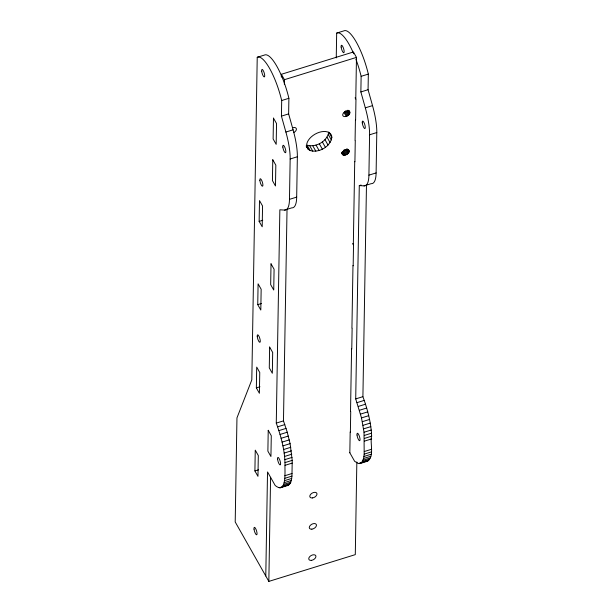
<?xml version="1.0" encoding="UTF-8"?>
<svg xmlns="http://www.w3.org/2000/svg" width="612" height="612" viewBox="0 0 612 612"><rect width="100%" height="100%" fill="white"/><g stroke="black" fill="none" stroke-linecap="round" stroke-linejoin="round"><path stroke-width="0.92" d="M265.784 575.999L267.528 471.936L275.224 485.538C287.311 495.238 284.595 469.687 285.008 465.327C285.054 450.845 281.145 436.639 276.272 423.106L279.852 209.786L284.572 210.084L291.779 207.858A40.078 10.718 72.8 0 0 296.682 197.118L297.356 156.756A40.078 10.718 72.8 0 0 293.087 129.813L288.635 113.901L288.895 98.295A39.13 10.465 72.8 0 0 264.438 55.065L257.231 57.291L251.815 379.876L236.959 417.897L235.207 521.959L268.836 581.4L355.289 554.633L356.842 462.029M287.479 485.599L290.187 483.549L291.358 480.458L291.955 476.105L292.222 460.369L290.096 443.639L287.25 432.225L283.478 420.872L287.028 209.457M349.682 452.536L354.662 461.341L358.586 463.59L361.638 462.618L363.589 458.487L364.186 454.142L364.025 432.24L361.501 417.919L355.71 398.902L359.29 185.589L361.095 185.031M365.785 461.364C375.584 459.337 369.518 442.384 371.652 436.172C371.102 422.617 367.529 409.359 362.908 396.675L366.466 185.26M254.906 470.942L255.25 450.134L258.31 455.535L257.958 476.35L254.906 470.942L258.501 469.832M256.352 387.886L256.696 367.078L259.756 372.478L259.404 393.294L256.352 387.886L259.947 386.776M257.744 304.638L258.096 283.83L261.156 289.231L260.804 310.047L257.744 304.638L261.347 303.529M259.144 221.399L259.496 200.583L262.556 205.992L262.204 226.8L259.144 221.399L262.747 220.282M268.836 581.4L270.588 477.345M281.329 77.074L281.375 74.289L353.415 51.982L356.475 57.39L355.779 99.006M284.572 210.084A40.078 10.718 72.8 0 0 289.476 199.351L290.157 158.99A40.078 10.718 72.8 0 0 285.888 132.047L281.428 116.135L281.688 100.521A39.13 10.465 72.8 0 0 257.231 57.291M284.358 84.341L284.435 79.69L281.375 74.289M336.248 57.911L336.669 33.094L343.875 30.868A39.13 10.465 72.8 0 1 368.332 74.098L368.072 89.704L372.524 105.616A40.078 10.718 72.8 0 1 376.793 132.559L376.112 172.921A40.078 10.718 72.8 0 1 371.216 183.661L364.01 185.887L359.29 185.589M349.834 452.803L350.179 431.996M350.531 411.18L351.579 348.748M351.931 327.94L352.979 265.501M353.331 244.693L354.723 161.446M355.075 140.63L355.427 119.822M350.37 432.332L350.722 411.516M351.77 349.085L352.122 328.277M353.17 265.837L353.522 245.03L352.642 243.484M354.914 161.782L355.266 140.967M355.618 120.159L355.962 99.343L355.09 97.805M364.01 185.887A40.078 10.718 72.8 0 0 368.914 175.154L369.587 134.793A40.078 10.718 72.8 0 0 365.318 107.842L360.866 91.938L361.126 76.324A39.13 10.465 72.8 0 0 355.863 59.134M329.218 132.842L331.834 137.478C330.312 146.758 319.082 153.107 310.207 150.575L307.147 145.174C316.022 147.699 327.252 141.357 328.782 132.07M349.789 112.034L348.871 111.155L346.338 111.185A3.917 2.379 -29.5 0 0 342.697 114.903A3.917 2.379 -29.5 0 0 346.254 116.387C348.695 115.775 351.273 112.753 348.917 110.489M349.245 151.302A3.917 2.379 -29.5 0 0 345.688 149.81A3.917 2.379 -29.5 0 0 342.047 153.528C343.125 157.162 349.077 154.339 349.245 151.302L348.373 149.756M284.435 79.69L356.475 57.39M281.688 100.521L288.895 98.295M361.126 76.324L368.332 74.098M281.428 116.135L288.635 113.901M360.866 91.938L368.072 89.704M285.888 132.047L293.087 129.813M365.318 107.842L372.524 105.616M290.157 158.99L297.356 156.756M369.587 134.793L376.793 132.559M289.476 199.351L296.682 197.118M368.914 175.154L376.112 172.921M276.272 423.106L283.478 420.872M355.71 398.902L362.908 396.675M277.618 426.824L284.817 424.598M357.048 402.627L364.255 400.393M278.873 430.618L286.079 428.392M358.311 406.422L365.517 404.195M280.044 434.459L287.25 432.225M359.481 410.262L366.687 408.028M281.107 438.299L288.313 436.073M360.545 414.102L367.751 411.868M282.063 442.116L289.269 439.883M361.501 417.919L368.699 415.686M282.897 445.873L290.096 443.639M362.327 421.676L369.533 419.442M283.593 449.529L290.799 447.303M363.031 425.332L370.237 423.099M284.167 453.064L291.366 450.837M363.597 428.867L370.803 426.633M284.595 456.437L291.794 454.211M364.025 432.24L371.232 430.014M284.878 459.627L292.077 457.401M364.316 435.43L371.515 433.197M285.016 462.603L292.222 460.369M364.454 438.399L371.652 436.172M285.008 465.327L292.207 463.1M364.446 441.13L371.645 438.903M284.832 475.738L292.039 473.504M364.27 451.534L371.469 449.307M284.748 478.339L291.955 476.105M364.186 454.142L371.392 451.908M284.526 480.665L291.725 478.431M363.956 456.46L371.163 454.234M284.152 482.692L291.358 480.458M363.589 458.487L370.788 456.261M283.639 484.398L290.838 482.172M363.077 460.201L370.275 457.967M282.989 485.783L290.187 483.549M362.426 461.578L369.625 459.352M279.149 487.795L289.407 484.589M280.281 487.825L288.504 485.27M359.489 463.315L368.845 460.385M359.711 463.628L367.942 461.073M306.138 145.962L308.234 149.313L310.207 150.575M348.588 110.351L349.896 112.669M348.014 110.29L349.766 113.381M347.211 110.259L349.391 114.123M346.629 110.979L348.809 114.834M345.436 110.849L348.06 115.477M344.564 111.376L347.188 116.012M344.066 112.524L346.254 116.387M347.371 148.923L349.115 152.013M346.56 148.892L348.748 152.748M345.979 149.603L348.167 153.467M344.793 149.481L347.409 154.109M343.913 150.009L346.537 154.637M343.416 151.156L345.604 155.02M342.49 151.355L344.671 155.219M342.062 152.136L343.806 155.226M341.756 152.725L343.072 155.043M341.634 153.138L342.506 154.683M328.307 134.564L331.367 139.964M327.015 137.149L330.067 142.55M324.98 139.651L328.032 145.059M322.34 141.907L325.4 147.316M319.288 143.759L322.348 149.167M316.022 145.082L319.074 150.483M312.763 145.778L315.823 151.187M309.733 145.809L312.793 151.218M306.49 146.222L308.234 149.313M307.01 147.507L306.627 145.281A13.693 8.338 -29.5 0 1 319.38 132.276A13.693 8.338 -29.5 0 1 331.834 137.478M336.669 33.094A39.13 10.465 72.8 0 1 353.705 53.757M292.857 127.74A3.917 2.379 -29.5 0 1 296.392 128.903A3.917 2.379 -29.5 0 1 293.699 132.567M268.224 430.312L267.88 451.128L270.932 456.529L271.284 435.721L268.224 430.312M269.624 347.065L269.28 367.881L272.332 373.282L272.684 352.474L269.624 347.065M271.024 263.826L270.672 284.634L273.732 290.034L274.084 269.226L271.024 263.826M272.776 159.763L272.424 180.578L275.484 185.979L275.828 165.171L272.776 159.763M273.472 118.139L273.12 138.955L276.18 144.356L276.532 123.547L273.472 118.139M254.026 529.135A3.917 1.048 72.8 0 0 256.566 534.819A3.917 1.048 72.8 0 0 255.954 529.258A3.917 1.048 72.8 0 0 254.026 529.135M261.707 71.252A3.917 1.048 72.8 0 0 264.246 76.936A3.917 1.048 72.8 0 0 263.634 71.374A3.917 1.048 72.8 0 0 261.707 71.252M257.262 336.623A3.917 1.048 72.8 0 0 259.802 342.315A3.917 1.048 72.8 0 0 259.19 336.745A3.917 1.048 72.8 0 0 257.262 336.623M259.886 180.54A3.917 1.048 72.8 0 0 262.426 186.224A3.917 1.048 72.8 0 0 261.814 180.662A3.917 1.048 72.8 0 0 259.886 180.54M277.588 459.245A3.917 1.048 72.8 0 0 280.128 464.929A3.917 1.048 72.8 0 0 279.516 459.367A3.917 1.048 72.8 0 0 277.588 459.245M282.836 147.071A3.917 1.048 72.8 0 0 285.376 152.755A3.917 1.048 72.8 0 0 284.764 147.194A3.917 1.048 72.8 0 0 282.836 147.071M357.026 435.04A3.917 1.048 72.8 0 0 359.565 440.732A3.917 1.048 72.8 0 0 358.953 435.163A3.917 1.048 72.8 0 0 357.026 435.04M341.144 47.055A3.917 1.048 72.8 0 0 343.684 52.739A3.917 1.048 72.8 0 0 343.072 47.178A3.917 1.048 72.8 0 0 341.144 47.055M362.273 122.867A3.917 1.048 72.8 0 0 364.806 128.558A3.917 1.048 72.8 0 0 364.194 122.989A3.917 1.048 72.8 0 0 362.273 122.867M311.89 529.166A3.917 2.379 -29.5 0 0 316.358 524.606A3.917 2.379 -29.5 0 0 310.353 525.31A3.917 2.379 -29.5 0 0 311.89 529.166M312.418 497.946A3.917 2.379 -29.5 0 0 316.886 493.394A3.917 2.379 -29.5 0 0 310.873 494.091A3.917 2.379 -29.5 0 0 312.418 497.946M311.37 560.378A3.917 2.379 -29.5 0 0 315.83 555.826A3.917 2.379 -29.5 0 0 309.825 556.53A3.917 2.379 -29.5 0 0 311.37 560.378"/></g></svg>
